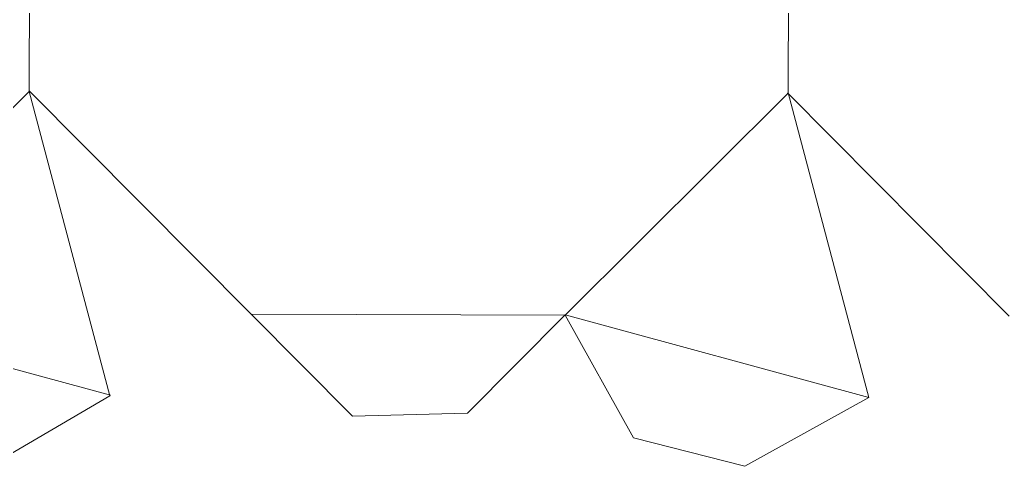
# Model space of a CAD drawing. Header units: inches. Extents: x 2.7 to 15.4, y -11.9 to -1.6.
# Drawn here: x 9.078 to 12.991, y -9.268 to -7.504 of the extents above; entities that cross this region are included whole.
import ezdxf

# ---------------------------------------------------------------- set-up
doc = ezdxf.new("R2010")
doc.units = ezdxf.units.IN
doc.header["$MEASUREMENT"] = 0
doc.layers.add('Layer 1', color=7, linetype='Continuous')

# ---------------------------------------------------------------- blocks, each defined once
blk = doc.blocks.new('block 3')
at = {"layer": 'Layer 1', "color": 7, "lineweight": 5, "true_color": 0xffffff}
for points in [[(9.1153, -7.7847), (9.9926, -8.667)], [(9.1154, -7.7875), (9.434, -8.9902)], [(12.9911, -8.6748), (12.1138, -7.7925)], [(12.4354, -8.9961), (12.1168, -7.7933)], [(9.9933, -8.6677), (10.3935, -9.0699)], [(11.2345, -8.6706), (10.8481, -9.059), (10.3935, -9.0699)], [(11.2344, -8.6712), (11.5047, -9.1565)], [(9.434, -8.9902), (8.9575, -9.268), (8.5167, -9.1563)], [(12.4354, -8.9961), (11.9455, -9.2681), (11.5047, -9.1565)]]:
    blk.add_lwpolyline(points, dxfattribs=at)
blk = doc.blocks.new('block 4')
at = {"layer": 'Layer 1', "color": 240, "lineweight": 5, "true_color": 0xed1f24}
for points in [[(9.1153, -7.7847), (9.1189, -6.5405)], [(12.1209, -6.5522), (12.1173, -7.7964)], [(9.1154, -7.7875), (8.2331, -8.6648)], [(11.2344, -8.6712), (12.1166, -7.7939)], [(8.2352, -8.6627), (9.4361, -8.9881)], [(11.2372, -8.6712), (9.993, -8.6677)], [(12.4354, -8.9961), (11.2345, -8.6706)]]:
    blk.add_lwpolyline(points, dxfattribs=at)
blk = doc.blocks.new('block 2')
at = {"layer": 'Layer 1'}
for name in ['block 3', 'block 4']:
    blk.add_blockref(name, (0, 0), dxfattribs=at)

msp = doc.modelspace()

# ---------------------------------------------------------------- block references
at = {"layer": 'Layer 1'}
msp.add_blockref('block 2', (0, 0), dxfattribs=at)

doc.saveas('drawing.dxf')
